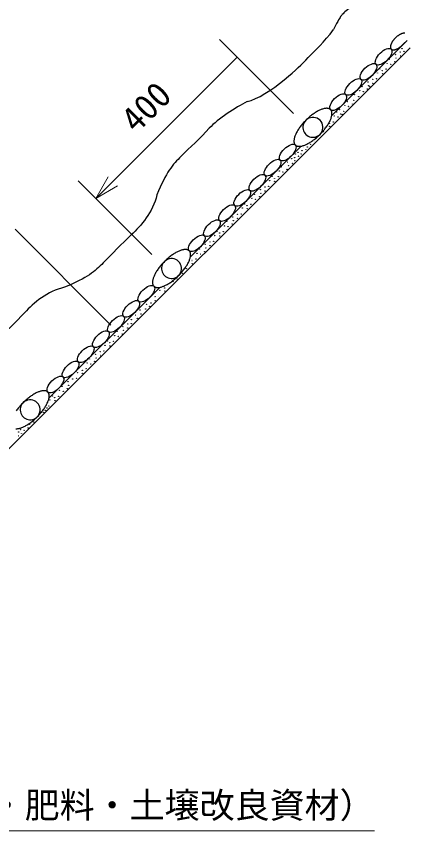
# Model space of a CAD drawing. Units: millimetres, scale not verified. Extents: x 200 to 8200, y 200 to 5838.
# Drawn here: x 3861 to 4638, y 2150 to 3781 of the extents above; entities that cross this region are included whole.
import ezdxf
from ezdxf.enums import TextEntityAlignment as Align

# ---------------------------------------------------------------- set-up
doc = ezdxf.new("R2010")
doc.units = ezdxf.units.MM
doc.header["$LTSCALE"] = 20
for name, color, linetype, lineweight in [('C-STR', 7, 'Continuous', 25), ('C-STR-DIM', 1, 'Continuous', 13), ('C-STR-HTXT', 1, 'Continuous', 13)]:
    doc.layers.add(name, color=color, linetype=linetype, lineweight=lineweight)
doc.styles.add('ＭＳ ゴシック', font='')
doc.styles.get('ＭＳ ゴシック').set_extended_font_data('MS Gothic')

msp = doc.modelspace()

# ---------------------------------------------------------------- linework, layer by layer
at = {"layer": 'C-STR'}
for p, q in [((4491.78, 3582.05), (4642.33, 3732.6)), ((3179.56, 2248.62), (4648.55, 3717.6)), ((4208.94, 3299.21), (4430.55, 3520.81)), ((3926.1, 3016.37), (4147.7, 3237.97))]:
    msp.add_line(p, q, dxfattribs=at)
for centre in [(4619.18, 3704.31), (4628.75, 3709.6), (4632.11, 3716.26), (4636.12, 3710.69), (4602.57, 3686.6), (4607.29, 3695), (4617.86, 3690.11), (4620.49, 3697.01), (4628.75, 3701.71), (4587.97, 3675.68), (4592.79, 3672.21), (4600.5, 3675.07), (4609.78, 3684.92), (4573.8, 3654.65), (4581.17, 3655.74), (4583.24, 3667.28), (4593.13, 3666.09), (4552.34, 3640.05), (4564.23, 3649.36), (4565.54, 3642.06), (4567.65, 3639.9), (4573.8, 3646.76), (4537.01, 3623.87), (4547.62, 3631.65), (4554.83, 3629.97), (4562.91, 3635.16), (4522.64, 3610.35), (4533.21, 3605.46), (4535.84, 3612.36), (4545.55, 3620.12), (4501.59, 3589.3), (4507.31, 3594.17), (4515.85, 3590.42), (4517.92, 3601.95), (4525.13, 3600.27), (4496.87, 3580.9), (4504.08, 3579.22), (4508.97, 3585.49), (4512.15, 3584.41), (4487.09, 3566.51), (4487.43, 3560.38), (4494.79, 3569.37), (4475.47, 3550.04), (4449.13, 3524.27), (4457.2, 3529.46), (4459.83, 3536.36), (4424.09, 3508.34), (4432.14, 3511.56), (4435.17, 3517.44), (4439.85, 3514.42), (4442.98, 3519.28), (4411.52, 3495.53), (4417.43, 3497.82), (4417.77, 3491.7), (4418.92, 3505.04), (4425.13, 3500.68), (4430.2, 3504.79), (4391.69, 3479.4), (4402.26, 3474.51), (4403.58, 3488.71), (4404.89, 3481.41), (4413.15, 3486.11), (4372.37, 3460.07), (4384.9, 3459.47), (4386.97, 3471), (4394.18, 3469.32), (4367.64, 3451.67), (4377.19, 3456.61), (4377.53, 3450.49), (4348.63, 3433.76), (4349.94, 3426.46), (4358.2, 3439.05), (4358.2, 3431.16), (4365.57, 3440.14), (4332.02, 3416.05), (4336.74, 3424.45), (4339.23, 3414.37), (4347.31, 3419.56), (4312.69, 3396.73), (4317.42, 3405.13), (4322.24, 3401.66), (4322.58, 3395.54), (4329.95, 3404.52), (4293.68, 3378.81), (4303.25, 3384.1), (4310.62, 3385.19), (4277.07, 3361.1), (4281.79, 3369.5), (4292.36, 3364.61), (4294.99, 3371.51), (4303.25, 3376.21), (4262.47, 3350.18), (4267.29, 3346.71), (4275, 3349.57), (4284.28, 3359.42), (4248.3, 3329.15), (4255.67, 3330.24), (4257.74, 3341.78), (4267.63, 3340.59), (4226.84, 3314.55), (4238.73, 3323.86), (4240.04, 3316.56), (4248.3, 3321.26), (4222.12, 3306.15), (4229.33, 3304.47), (4237.41, 3309.66), (4212.34, 3291.76), (4212.68, 3285.64), (4220.05, 3294.62), (4193.35, 3266.31), (4200.72, 3275.29), (4174.38, 3249.52), (4182.46, 3254.71), (4147.85, 3231.88), (4157.39, 3236.81), (4157.73, 3230.69), (4165.1, 3239.67), (4138.4, 3219.25), (4145.77, 3220.34), (4120.91, 3204.2), (4127.51, 3199.76), (4130.14, 3206.66), (4138.41, 3211.36), (4099.67, 3182.27), (4108.27, 3192.7), (4110.15, 3184.72), (4119.43, 3194.57), (4090.67, 3173.26), (4090.82, 3165.4), (4102.78, 3175.74), (4062, 3149.7), (4073.88, 3159.02), (4075.19, 3151.71), (4083.45, 3164.3), (4083.46, 3156.41), (4057.27, 3141.3), (4064.48, 3139.62), (4072.56, 3144.81), (4037.95, 3121.98), (4042.67, 3130.38), (4047.49, 3126.91), (4047.83, 3120.79), (4055.2, 3129.77), (4018.93, 3104.07), (4028.5, 3109.35), (4028.51, 3101.47), (4035.87, 3110.45), (4002.32, 3086.35), (4007.05, 3094.76), (4009.54, 3084.67), (4017.61, 3089.86), (4020.24, 3096.76), (3983, 3067.03), (3987.72, 3075.43), (3992.54, 3071.97), (4000.25, 3074.82), (3973.55, 3054.4), (3980.93, 3055.5), (3992.88, 3065.84), (3952.1, 3039.81), (3962.66, 3034.91), (3963.98, 3049.12), (3965.29, 3041.81), (3932.77, 3020.48), (3945.3, 3019.87), (3947.37, 3031.41), (3954.59, 3029.72), (3928.05, 3012.08), (3937.59, 3017.02), (3937.93, 3010.89), (3910.34, 2986.86), (3914.51, 2987.47), (3918.61, 2991.57), (3921.88, 2996.45), (3925.98, 3000.55), (3907.71, 2979.96), (3869, 2953.03), (3882.64, 2962.07), (3884.29, 2956.54), (3886.92, 2963.44), (3895.18, 2968.14), (3865.45, 2948.38), (3865.57, 2940.57), (3871.03, 2945.6), (3876.21, 2951.35)]:
    msp.add_circle(centre, 0.3, dxfattribs=at)
for centre, radius, start, end in [((4650.61, 3705.4), 45.09, 137.33578, 139.69564), ((4651.16, 3704.89), 45.83, 134.99957, 137.33493), ((4651.11, 3704.94), 45.77, 132.66333, 135.00218), ((4650.52, 3705.59), 44.89, 130.29907, 132.66951), ((4649.46, 3706.85), 43.24, 127.87759, 130.30908), ((4648.03, 3708.7), 40.9, 125.36733, 127.89186), ((4646.35, 3711.09), 37.98, 122.73288, 125.38647), ((4644.55, 3713.93), 34.62, 119.93338, 122.75776), ((4642.73, 3717.11), 30.96, 116.92048, 119.96515), ((4641.03, 3720.51), 27.15, 113.6359, 116.96064), ((4639.53, 3724), 23.36, 110.0085, 113.68635), ((4638.3, 3727.43), 19.71, 105.95103, 110.07155), ((4637.39, 3730.68), 16.34, 101.35711, 106.02931), ((4636.82, 3733.63), 13.33, 96.09986, 101.4531), ((4636.57, 3736.2), 10.75, 90.03539, 96.21481), ((4636.59, 3738.31), 8.64, 83.01739, 90.16716), ((4620.25, 3719.46), 11.15, 173.89547, 179.85433), ((4618.06, 3719.48), 8.96, 179.96028, 186.85517), ((4622.88, 3719.15), 13.8, 168.63861, 173.80843), ((4625.89, 3718.53), 16.88, 164.04533, 168.56825), ((4629.18, 3717.57), 20.3, 159.98849, 163.98893), ((4632.63, 3716.29), 23.98, 156.36164, 159.94352), ((4636.11, 3714.75), 27.79, 153.07751, 156.32595), ((4639.49, 3713.02), 31.58, 150.06497, 153.0494), ((4642.62, 3711.2), 35.21, 147.26574, 150.04312), ((4645.39, 3709.4), 38.51, 144.63149, 147.24916), ((4647.69, 3707.76), 41.34, 142.12137, 144.61945), ((4649.45, 3706.39), 43.56, 139.69999, 142.11334), ((4603.61, 3751.76), 40.9, 305.36733, 307.89186), ((4602.18, 3753.61), 43.24, 307.87759, 310.30908), ((4601.12, 3754.87), 44.89, 310.29907, 312.66951), ((4600.53, 3755.52), 45.77, 312.66333, 315.00218), ((4600.48, 3755.57), 45.83, 314.99957, 317.33493), ((4601.03, 3755.06), 45.09, 317.33578, 319.69564), ((4602.19, 3754.07), 43.56, 319.69999, 322.11334), ((4603.94, 3752.7), 41.34, 322.12137, 324.61945), ((4616.35, 3719.29), 7.24, 186.98011, 194.9308), ((4615.13, 3718.98), 5.98, 195.06964, 204.10931), ((4614.37, 3718.65), 5.16, 204.24753, 214.24363), ((4614.02, 3718.43), 4.74, 214.35516, 224.95487), ((4613.99, 3718.41), 4.71, 225.00911, 235.68086), ((4614.2, 3718.7), 5.06, 235.66004, 245.84881), ((4614.51, 3719.38), 5.82, 245.76084, 255.06021), ((4614.83, 3720.52), 7, 254.93209, 263.157), ((4615.05, 3722.15), 8.64, 263.01739, 270.16716), ((4615.07, 3724.26), 10.75, 270.03539, 276.21481), ((4614.82, 3726.83), 13.33, 276.09986, 281.4531), ((4614.25, 3729.78), 16.34, 281.35711, 286.02931), ((4613.34, 3733.03), 19.71, 285.95103, 290.07155), ((4612.11, 3736.46), 23.36, 290.0085, 293.68635), ((4610.61, 3739.95), 27.15, 293.6359, 296.96064), ((4608.9, 3743.35), 30.96, 296.92048, 299.96515), ((4607.09, 3746.53), 34.62, 299.93338, 302.75776), ((4605.29, 3749.37), 37.98, 302.73288, 305.38647), ((4502.75, 3519.36), 81.48, 119.36878, 122.03862), ((4497.41, 3528.95), 70.5, 116.46608, 119.4082), ((4492.6, 3538.72), 59.61, 113.22417, 116.51678), ((4488.55, 3548.3), 49.22, 109.54574, 113.28947), ((4485.42, 3557.31), 39.68, 105.3049, 109.62992), ((4483.25, 3565.44), 31.26, 100.33954, 105.41315), ((4482.03, 3572.45), 24.14, 94.44603, 100.47713), ((4481.64, 3578.18), 18.4, 87.38455, 94.61565), ((4481.89, 3582.56), 14.02, 78.91358, 87.5801), ((4482.52, 3585.59), 10.93, 68.88374, 79.10992), ((4483.24, 3587.38), 8.99, 57.40605, 69.02993), ((4483.72, 3588.13), 8.1, 45.01549, 57.44312), ((4483.66, 3588.08), 8.18, 32.61788, 44.9235), ((4482.75, 3587.54), 9.24, 21.12586, 32.43816), ((4480.76, 3586.81), 11.36, 11.08473, 20.92162), ((4477.51, 3586.22), 14.66, 2.60859, 10.89773), ((4528.16, 3484.43), 124.75, 134.9996, 137.00147), ((4528.03, 3484.58), 124.55, 132.99693, 135.002), ((4526.28, 3486.46), 121.98, 130.96843, 133.00263), ((4523.14, 3490.11), 117.17, 128.88707, 130.9777), ((4518.89, 3495.43), 110.36, 126.7233, 128.90037), ((4513.83, 3502.26), 101.86, 124.44349, 126.74129), ((4508.33, 3510.34), 92.09, 122.008, 124.46712), ((4432.69, 3597.76), 61.4, 333.53125, 336.7278), ((4442.32, 3593.58), 50.9, 336.77238, 340.39241), ((4451.45, 3590.28), 41.2, 340.4498, 344.61538), ((4459.75, 3587.96), 32.58, 344.68939, 349.55791), ((4466.96, 3586.58), 25.23, 349.65344, 355.42339), ((4472.91, 3586.07), 19.26, 355.54611, 2.45369), ((4503.68, 3503.33), 93.79, 145.55516, 147.96972), ((4511.57, 3497.88), 103.38, 143.27556, 145.53966), ((4518.17, 3492.94), 111.62, 141.11195, 143.26438), ((4523.22, 3488.84), 118.12, 139.03069, 141.10453), ((4526.57, 3485.92), 122.57, 137.00225, 139.02669), ((4390.02, 3624.07), 111.62, 321.11195, 323.26438), ((4396.61, 3619.12), 103.38, 323.27556, 325.53966), ((4404.51, 3613.68), 93.79, 325.55516, 327.96972), ((4413.4, 3608.08), 83.28, 327.99034, 330.60227), ((4422.92, 3602.68), 72.34, 330.62913, 333.49659), ((4456.74, 3526.72), 41.2, 160.4498, 164.61538), ((4465.87, 3523.43), 50.9, 156.77238, 160.39241), ((4475.5, 3519.24), 61.4, 153.53125, 156.7278), ((4485.27, 3514.33), 72.34, 150.62913, 153.49659), ((4494.79, 3508.93), 83.28, 147.99034, 150.60227), ((4381.9, 3630.54), 121.98, 310.96843, 313.00263), ((4380.16, 3632.43), 124.55, 312.99693, 315.002), ((4380.02, 3632.57), 124.75, 314.9996, 317.00147), ((4381.62, 3631.09), 122.57, 317.00225, 319.02669), ((4384.97, 3628.16), 118.12, 319.03069, 321.10453), ((4435.28, 3530.94), 19.26, 175.54611, 182.45369), ((4430.68, 3530.79), 14.66, 182.60859, 190.89773), ((4441.23, 3530.42), 25.23, 169.65344, 175.42339), ((4427.43, 3530.2), 11.36, 191.08473, 200.92162), ((4448.44, 3529.05), 32.58, 164.68939, 169.55791), ((4425.44, 3529.47), 9.24, 201.12586, 221.69994), ((4415.59, 3578.28), 59.61, 293.22417, 296.51678), ((4410.78, 3588.06), 70.5, 296.46608, 299.4082), ((4405.44, 3597.65), 81.48, 299.36878, 302.03862), ((4399.85, 3606.67), 92.09, 302.008, 304.46712), ((4394.36, 3614.75), 101.86, 304.44349, 306.74129), ((4389.3, 3621.58), 110.36, 306.7233, 308.90037), ((4385.04, 3626.9), 117.17, 308.88707, 310.9777), ((4424.46, 3528.88), 8.1, 225.01549, 237.44312), ((4424.95, 3529.63), 8.99, 237.40605, 249.02993), ((4425.67, 3531.42), 10.93, 248.88374, 259.10992), ((4426.3, 3534.45), 14.02, 258.91358, 267.5801), ((4426.55, 3538.82), 18.4, 267.38455, 274.61565), ((4426.16, 3544.55), 24.14, 274.44603, 280.47713), ((4424.94, 3551.57), 31.26, 280.33954, 285.41315), ((4422.77, 3559.7), 39.68, 285.3049, 289.62992), ((4419.63, 3568.71), 49.22, 289.54574, 293.28947), ((4205.71, 3265.45), 49.22, 109.54574, 113.28947), ((4202.57, 3274.46), 39.68, 105.3049, 109.62992), ((4200.41, 3282.6), 31.26, 100.33954, 105.41315), ((4199.19, 3289.61), 24.14, 94.44603, 100.47713), ((4198.8, 3295.34), 18.4, 87.38455, 94.61565), ((4199.05, 3299.71), 14.02, 78.91358, 87.5801), ((4199.68, 3302.74), 10.93, 68.88374, 79.10992), ((4200.4, 3304.54), 8.99, 57.40605, 69.02993), ((4200.88, 3305.29), 8.1, 45.01549, 57.44312), ((4243.44, 3203.62), 121.98, 130.96843, 133.00263), ((4240.3, 3207.27), 117.17, 128.88707, 130.9777), ((4236.04, 3212.59), 110.36, 126.7233, 128.90037), ((4230.99, 3219.42), 101.86, 124.44349, 126.74129), ((4225.49, 3227.5), 92.09, 122.008, 124.46712), ((4219.91, 3236.52), 81.48, 119.36878, 122.03862), ((4214.56, 3246.11), 70.5, 116.46608, 119.4082), ((4209.76, 3255.88), 59.61, 113.22417, 116.51678), ((4200.81, 3305.24), 8.18, 32.61788, 44.9235), ((4168.6, 3307.44), 41.2, 340.4498, 344.61538), ((4199.91, 3304.69), 9.24, 21.12586, 32.43816), ((4176.9, 3305.11), 32.58, 344.68939, 349.55791), ((4197.92, 3303.97), 11.36, 11.08473, 20.92162), ((4184.12, 3303.74), 25.23, 349.65344, 355.42339), ((4194.67, 3303.38), 14.66, 2.60859, 10.89773), ((4190.07, 3303.22), 19.26, 355.54611, 2.45369), ((4235.32, 3210.1), 111.62, 141.11195, 143.26438), ((4240.37, 3206), 118.12, 139.03069, 141.10453), ((4243.73, 3203.08), 122.57, 137.00225, 139.02669), ((4245.32, 3201.59), 124.75, 134.9996, 137.00147), ((4245.18, 3201.74), 124.55, 132.99693, 135.002), ((4121.67, 3330.83), 93.79, 325.55516, 327.96972), ((4130.55, 3325.24), 83.28, 327.99034, 330.60227), ((4140.07, 3319.83), 72.34, 330.62913, 333.49659), ((4149.84, 3314.92), 61.4, 333.53125, 336.7278), ((4159.48, 3310.74), 50.9, 336.77238, 340.39241), ((4192.66, 3236.4), 61.4, 153.53125, 156.7278), ((4202.43, 3231.49), 72.34, 150.62913, 153.49659), ((4211.95, 3226.08), 83.28, 147.99034, 150.60227), ((4220.84, 3220.49), 93.79, 145.55516, 147.96972), ((4228.73, 3215.04), 103.38, 143.27556, 145.53966), ((4097.18, 3349.73), 124.75, 314.9996, 317.00147), ((4098.77, 3348.24), 122.57, 317.00225, 319.02669), ((4102.13, 3345.32), 118.12, 319.03069, 321.10453), ((4107.18, 3341.23), 111.62, 321.11195, 323.26438), ((4113.77, 3336.28), 103.38, 323.27556, 325.53966), ((4152.43, 3248.1), 19.26, 175.54611, 182.45369), ((4147.83, 3247.94), 14.66, 182.60859, 190.89773), ((4158.38, 3247.58), 25.23, 169.65344, 175.42339), ((4165.6, 3246.21), 32.58, 164.68939, 169.55791), ((4173.9, 3243.88), 41.2, 160.4498, 164.61538), ((4183.03, 3240.59), 50.9, 156.77238, 160.39241), ((4117.01, 3323.82), 92.09, 302.008, 304.46712), ((4111.51, 3331.91), 101.86, 304.44349, 306.74129), ((4106.46, 3338.74), 110.36, 306.7233, 308.90037), ((4102.2, 3344.06), 117.17, 308.88707, 310.9777), ((4099.06, 3347.7), 121.98, 310.96843, 313.00263), ((4097.32, 3349.59), 124.55, 312.99693, 315.002), ((4144.59, 3247.35), 11.36, 191.08473, 200.92162), ((4142.59, 3246.63), 9.24, 201.12586, 221.69994), ((4141.62, 3246.04), 8.1, 225.01549, 237.44312), ((4142.11, 3246.78), 8.99, 237.40605, 249.02993), ((4142.82, 3248.58), 10.93, 248.88374, 259.10992), ((4143.46, 3251.61), 14.02, 258.91358, 267.5801), ((4143.7, 3255.98), 18.4, 267.38455, 274.61565), ((4143.31, 3261.71), 24.14, 274.44603, 280.47713), ((4142.09, 3268.73), 31.26, 280.33954, 285.41315), ((4139.93, 3276.86), 39.68, 285.3049, 289.62992), ((4136.79, 3285.87), 49.22, 289.54574, 293.28947), ((4132.74, 3295.44), 59.61, 293.22417, 296.51678), ((4127.94, 3305.22), 70.5, 296.46608, 299.4082), ((4122.6, 3314.81), 81.48, 299.36878, 302.03862), ((3953.2, 2929.74), 110.36, 126.7233, 128.90037), ((3948.15, 2936.57), 101.86, 124.44349, 126.74129), ((3942.65, 2944.66), 92.09, 122.008, 124.46712), ((3937.06, 2953.67), 81.48, 119.36878, 122.03862), ((3931.72, 2963.26), 70.5, 116.46608, 119.4082), ((3926.91, 2973.04), 59.61, 113.22417, 116.51678), ((3922.87, 2982.61), 49.22, 109.54574, 113.28947), ((3919.73, 2991.62), 39.68, 105.3049, 109.62992), ((3917.57, 2999.75), 31.26, 100.33954, 105.41315), ((3916.35, 3006.77), 24.14, 94.44603, 100.47713), ((3915.95, 3012.5), 18.4, 87.38455, 94.61565), ((3916.2, 3016.87), 14.02, 78.91358, 87.5801), ((3916.83, 3019.9), 10.93, 68.88374, 79.10992), ((3917.55, 3021.7), 8.99, 57.40605, 69.02993), ((3918.04, 3022.45), 8.1, 45.01549, 57.44312), ((3917.97, 3022.4), 8.18, 32.61788, 44.9235), ((3917.06, 3021.85), 9.24, 21.12586, 32.43816), ((3915.07, 3021.13), 11.36, 11.08473, 20.92162), ((3901.27, 3020.9), 25.23, 349.65344, 355.42339), ((3911.82, 3020.54), 14.66, 2.60859, 10.89773), ((3907.23, 3020.38), 19.26, 355.54611, 2.45369), ((3960.88, 2920.24), 122.57, 137.00225, 139.02669), ((3962.48, 2918.75), 124.75, 134.9996, 137.00147), ((3962.34, 2918.89), 124.55, 132.99693, 135.002), ((3960.6, 2920.78), 121.98, 130.96843, 133.00263), ((3957.46, 2924.42), 117.17, 128.88707, 130.9777), ((3857.23, 3036.99), 72.34, 330.62913, 333.49659), ((3867, 3032.08), 61.4, 333.53125, 336.7278), ((3876.63, 3027.89), 50.9, 336.77238, 340.39241), ((3885.76, 3024.6), 41.2, 340.4498, 344.61538), ((3894.06, 3022.27), 32.58, 344.68939, 349.55791), ((3945.89, 2932.2), 103.38, 143.27556, 145.53966), ((3952.48, 2927.25), 111.62, 141.11195, 143.26438), ((3957.53, 2923.16), 118.12, 139.03069, 141.10453), ((3819.28, 3062.48), 118.12, 319.03069, 321.10453), ((3824.34, 3058.38), 111.62, 321.11195, 323.26438), ((3830.93, 3053.44), 103.38, 323.27556, 325.53966), ((3838.82, 3047.99), 93.79, 325.55516, 327.96972), ((3847.71, 3042.4), 83.28, 327.99034, 330.60227), ((3823.62, 3055.89), 110.36, 306.7233, 308.90037), ((3819.36, 3061.21), 117.17, 308.88707, 310.9777), ((3816.22, 3064.86), 121.98, 310.96843, 313.00263), ((3814.48, 3066.74), 124.55, 312.99693, 315.002), ((3814.34, 3066.89), 124.75, 314.9996, 317.00147), ((3815.93, 3065.4), 122.57, 317.00225, 319.02669), ((3860.86, 2973.14), 18.4, 267.38455, 274.61565), ((3860.47, 2978.87), 24.14, 274.44603, 280.47713), ((3859.25, 2985.88), 31.26, 280.33954, 285.41315), ((3857.08, 2994.02), 39.68, 285.3049, 289.62992), ((3853.95, 3003.03), 49.22, 289.54574, 293.28947), ((3849.9, 3012.6), 59.61, 293.22417, 296.51678), ((3845.09, 3022.37), 70.5, 296.46608, 299.4082), ((3839.75, 3031.96), 81.48, 299.36878, 302.03862), ((3834.17, 3040.98), 92.09, 302.008, 304.46712), ((3828.67, 3049.06), 101.86, 304.44349, 306.74129)]:
    msp.add_arc(centre, radius, start, end, dxfattribs=at)
at = {"layer": 'C-STR', "color": 3}
for centre, start, end in [((4454.09, 3558.5), 124.9449, 325.08918), ((4454.09, 3558.5), 325.08918, 124.9449), ((4171.25, 3275.66), 325.08918, 124.9449), ((4171.25, 3275.66), 125.07271, 325.08918), ((3888.41, 2992.82), 125.07271, 325.08918), ((3888.41, 2992.82), 325.08918, 124.9449)]:
    msp.add_arc(centre, 20, start, end, dxfattribs=at)
at = {"layer": 'C-STR'}
for centre in [(4595.51, 3699.93), (4565.21, 3669.62), (4534.91, 3639.32), (4504.6, 3609.01), (4403.59, 3508), (4373.28, 3477.7), (4342.98, 3447.39), (4312.67, 3417.08), (4282.36, 3386.77), (4252.06, 3356.47), (4221.76, 3326.17), (4120.74, 3225.15), (4090.44, 3194.85), (4060.13, 3164.55), (4029.83, 3134.24), (3999.52, 3103.93), (3969.22, 3073.63), (3938.92, 3043.33)]:
    msp.add_ellipse(centre, major_axis=(15.15, 15.15), ratio=0.466665, dxfattribs=at)
at = {"layer": 'C-STR', "color": 1}
for points, knots in [([(4615.65, 3814.66), (4594.14, 3816.57), (4569.46, 3814.38), (4559.99, 3812.59), (4550.53, 3810.8), (4536.87, 3803.77), (4526.75, 3796.52), (4516.64, 3789.26), (4513.35, 3785.52), (4510.51, 3781.69), (4507.66, 3777.86), (4505.26, 3773.94), (4495.11, 3754.14)], [0, 0, 0, 0, 1, 1, 1, 2, 2, 2, 3, 3, 3, 4, 4, 4, 4]), ([(4322.55, 3610.04), (4343.03, 3614.72), (4372.28, 3633.45), (4396.7, 3653.54), (4421.12, 3673.63), (4430.92, 3684.35), (4444.81, 3698.29), (4458.69, 3712.22), (4476.67, 3729.36), (4495.11, 3754.14)], [0, 0, 0, 0, 1, 1, 1, 2, 2, 2, 3, 3, 3, 3]), ([(4322.55, 3610.04), (4299.38, 3597.78), (4264.35, 3576.09), (4246.77, 3556.64), (4229.19, 3537.2), (4207.73, 3517.6), (4190.56, 3500.65), (4173.38, 3483.69), (4160.49, 3469.36), (4141.84, 3423.03)], [0, 0, 0, 0, 1, 1, 1, 2, 2, 2, 3, 3, 3, 3]), ([(4141.84, 3423.03), (4133.83, 3388.77), (4110.2, 3360.83), (4090.75, 3343.25), (4071.3, 3325.67), (4051.71, 3304.21), (4034.75, 3287.04), (4017.79, 3269.86), (4003.47, 3256.97), (3957.13, 3238.32)], [0, 0, 0, 0, 1, 1, 1, 2, 2, 2, 3, 3, 3, 3]), ([(3957.13, 3238.32), (3922.87, 3230.31), (3894.94, 3206.68), (3877.35, 3187.23), (3859.77, 3167.78), (3838.32, 3148.19), (3821.14, 3131.23), (3803.97, 3114.27), (3791.07, 3099.95), (3772.43, 3053.61)], [0, 0, 0, 0, 1, 1, 1, 2, 2, 2, 3, 3, 3, 3])]:
    msp.add_open_spline(points, degree=3, knots=knots, dxfattribs=at)
msp.add_open_spline([(4615.65, 3814.66), (4654.74, 3804.48), (4686.99, 3795.02), (4795.05, 3763.16)], degree=3, dxfattribs=at)
at = {"layer": 'C-STR-DIM'}
for p, q in [((4414.87, 3586.52), (4267.04, 3734.36)), ((4019.55, 3416.16), (4302.39, 3699)), ((4019.55, 3416.16), (4044.55, 3459.46)), ((4132.03, 3303.68), (3984.2, 3451.52)), ((4019.55, 3416.16), (4062.85, 3441.16))]:
    msp.add_line(p, q, dxfattribs=at)
at = {"layer": 'C-STR-HTXT'}
for p, q in [((3858.28, 3354.48), (4049.93, 3162.22)), ((3457.37, 2149.63), (4577.37, 2149.63))]:
    msp.add_line(p, q, dxfattribs=at)

# ---------------------------------------------------------------- texts
at = {"layer": 'C-STR-DIM', "color": 7, "style": 'ＭＳ ゴシック'}
msp.add_text('400', height=51.32, rotation=45, dxfattribs=at).set_placement((4111.96, 3533.37), align=Align.BOTTOM_LEFT)
at = {"layer": 'C-STR-HTXT', "color": 7, "style": 'ＭＳ ゴシック'}
msp.add_text('薄綿（種子・肥料・土壌改良資材）', height=51.32, dxfattribs=at).set_placement((3457.37, 2159.63), align=Align.BOTTOM_LEFT)

doc.saveas('drawing.dxf')
